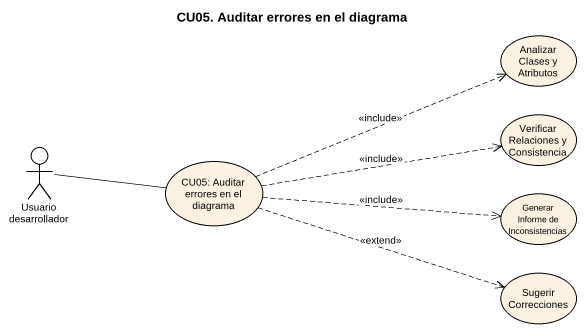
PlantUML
@startuml
title CU05. Auditar errores en el diagrama
usecase "Analizar Clases y Atributos" as Analizar_Clases_y_Atributos
actor "Usuario desarrollador" as Usuario_desarrollador
usecase "Verificar Relaciones y Consistencia" as Verificar_Relaciones_y
usecase "CU05: Auditar errores en el diagrama" as CU05_Auditar_errores_en_el
usecase "Generar Informe de Inconsistencias" as Generar_Informe_de
usecase "Sugerir Correcciones" as Sugerir_Correcciones
Usuario_desarrollador -right- CU05_Auditar_errores_en_el
CU05_Auditar_errores_en_el .right.> Analizar_Clases_y_Atributos : <<include>>
CU05_Auditar_errores_en_el .right.> Verificar_Relaciones_y : <<include>>
CU05_Auditar_errores_en_el .right.> Generar_Informe_de : <<include>>
CU05_Auditar_errores_en_el .right.> Sugerir_Correcciones : <<extend>>
@enduml
